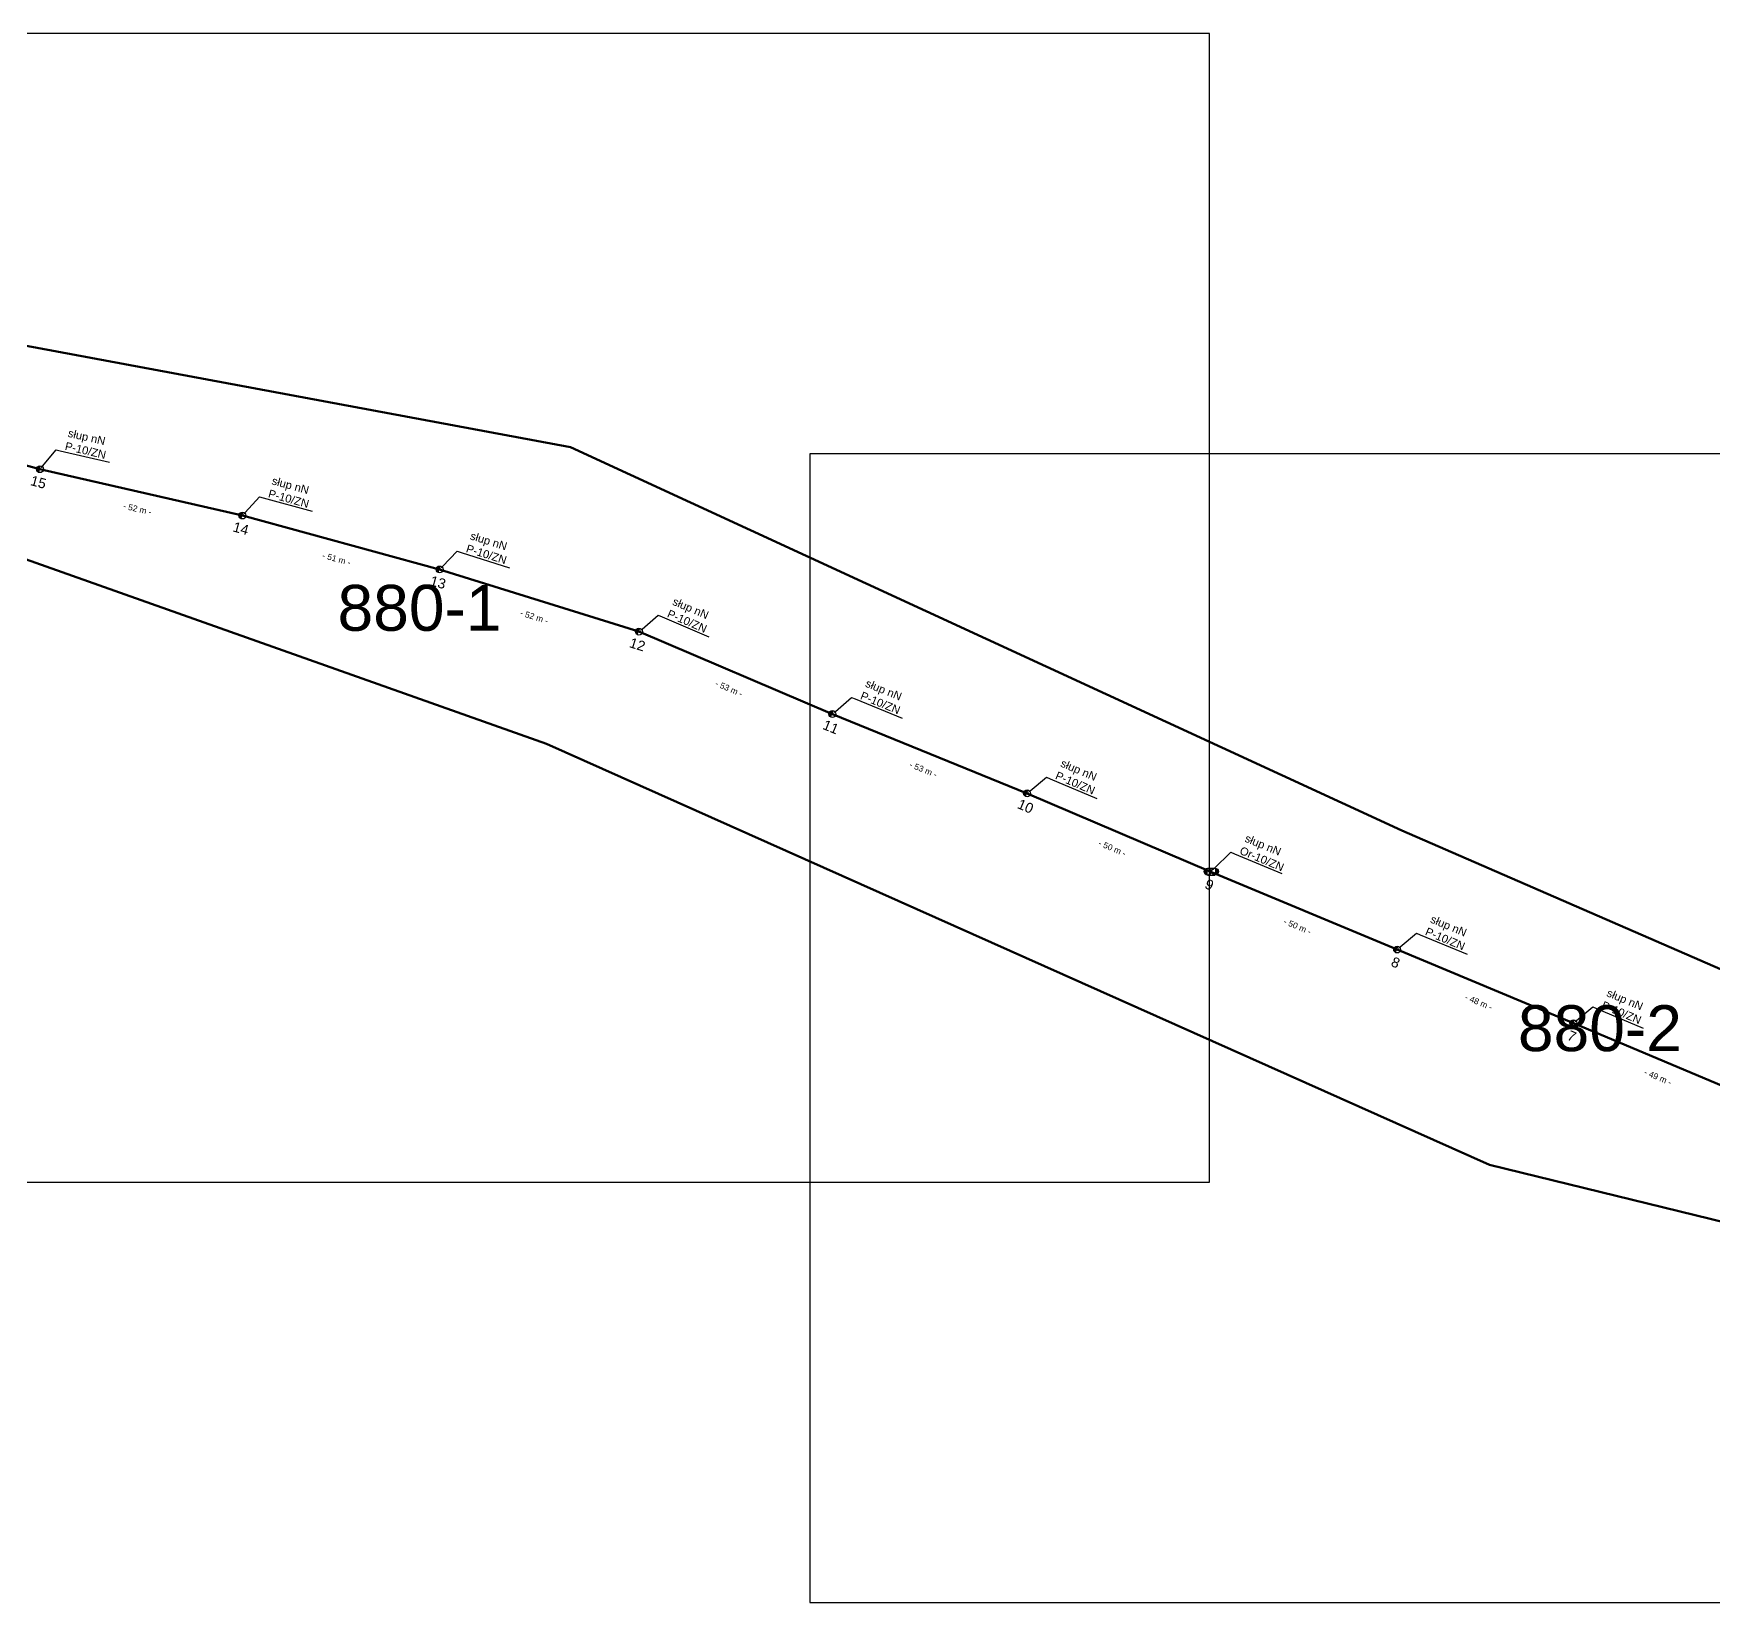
# Model space of a CAD drawing. Header units: metres. Extents: x 7532309 to 7535807, y 5784544 to 5785764.
# Drawn here: x 7532749.4 to 7533169.2, y 5785371.8 to 5785763.6 of the extents above; entities that cross this region are included whole.
import ezdxf
from ezdxf import colors
from ezdxf.entities.mleader import LeaderData, LeaderLine
from ezdxf.enums import TextEntityAlignment as Align
from ezdxf.math import Vec2, Vec3

# ---------------------------------------------------------------- set-up
doc = ezdxf.new("R2010")
doc.units = ezdxf.units.M
for name, color, linetype, lineweight in [('!tele', 30, 'Continuous', 40), ('!trafo', 6, 'Continuous', 50), ('!trafo_880', 6, 'Continuous', 50)]:
    doc.layers.add(name, color=color, linetype=linetype, lineweight=lineweight)
for name, color, linetype in [('!wymiary', 7, 'Continuous'), ('_MM opisy', 7, 'Continuous'), ('_MM slupy', 5, 'Continuous'), ('_numery_05-0880_1', 7, 'Continuous')]:
    doc.layers.add(name, color=color, linetype=linetype)
doc.layers.add('_kontrola_05-0880_1', color=210, linetype='Continuous', lineweight=50, plot=False)
doc.styles.get("Standard").update_dxf_attribs({"font": 'arial.ttf'})
doc.dimstyles.new('opis linie', dxfattribs={"dimtxt": 1.5, "dimasz": 0.18, "dimexe": 0.18, "dimexo": 0.0625, "dimgap": 2.5, "dimtad": 4, "dimdec": 0, "dimzin": 0, "dimdsep": 46, "dimtxsty": 'Standard', "dimcen": 0.09, "dimse1": 1, "dimse2": 1, "dimsd1": 1, "dimsd2": 1, "dimclrt": 256, "dimadec": 0, "dimazin": 0, "dimtfac": 1, "dimtdec": 0, "dimtofl": 0, "dimtmove": 0, "dimatfit": 3, "dimfxl": 1, "dimtfill": 1, "dimtolj": 1, "dimtzin": 0, "dimarcsym": 0})

# ---------------------------------------------------------------- blocks, each defined once
blk = doc.blocks.new('ZN')
at = {"layer": '_MM slupy', "transparency": 33554687}
h = blk.add_hatch(color=256, dxfattribs=at)
h.dxf.hatch_style = 1
h.paths.add_polyline_path([(0, -0.86), (0, 0.86, 1)])
at = {"layer": '_MM slupy'}
blk.add_circle((0, 0), 0.857, dxfattribs=at)
blk = doc.blocks.new('*D95')
at = {"layer": 'Defpoints', "color": 0}
for p in [(7532703.15, 5785667.84), (7532751.02, 5785654.84), (7532750.76, 5785653.88)]:
    blk.add_point(p, dxfattribs=at)
at = {"layer": '!wymiary', "insert": (7532725.97, 5785657.23), "char_height": 1.5, "attachment_point": 5, "rotation": 344.8052, "bg_fill": 3, "box_fill_scale": 1.1, "bg_fill_color": 9, "bg_fill_true_color": 13158600, "bg_fill_transparency": 0}
blk.add_mtext('\\A1;- 50 m -', dxfattribs=at)
blk = doc.blocks.new('*D96')
at = {"layer": 'Defpoints', "color": 0}
for p in [(7532751.02, 5785654.84), (7532801.39, 5785642.3), (7532801.61, 5785643.27)]:
    blk.add_point(p, dxfattribs=at)
at = {"layer": '!wymiary', "insert": (7532775.37, 5785644.9), "char_height": 1.5, "attachment_point": 5, "rotation": 347.1194, "bg_fill": 3, "box_fill_scale": 1.1, "bg_fill_color": 9, "bg_fill_true_color": 13158600, "bg_fill_transparency": 0}
blk.add_mtext('\\A1;- 52 m -', dxfattribs=at)
blk = doc.blocks.new('*D97')
at = {"layer": 'Defpoints', "color": 0}
for p in [(7532801.61, 5785643.27), (7532850.89, 5785629.8), (7532850.63, 5785628.84)]:
    blk.add_point(p, dxfattribs=at)
at = {"layer": '!wymiary', "insert": (7532825.13, 5785632.42), "char_height": 1.5, "attachment_point": 5, "rotation": 344.7121, "bg_fill": 3, "box_fill_scale": 1.1, "bg_fill_color": 9, "bg_fill_true_color": 13158600, "bg_fill_transparency": 0}
blk.add_mtext('\\A1;- 51 m -', dxfattribs=at)
blk = doc.blocks.new('*D98')
at = {"layer": 'Defpoints', "color": 0}
for p in [(7532850.89, 5785629.8), (7532900.42, 5785613.32), (7532900.72, 5785614.28)]:
    blk.add_point(p, dxfattribs=at)
at = {"layer": '!wymiary', "insert": (7532874.54, 5785617.97), "char_height": 1.5, "attachment_point": 5, "rotation": 342.6918, "bg_fill": 3, "box_fill_scale": 1.1, "bg_fill_color": 9, "bg_fill_true_color": 13158600, "bg_fill_transparency": 0}
blk.add_mtext('\\A1;- 52 m -', dxfattribs=at)
blk = doc.blocks.new('*D99')
at = {"layer": 'Defpoints', "color": 0}
for p in [(7532900.72, 5785614.28), (7532948.67, 5785592.76), (7532949.06, 5785593.68)]:
    blk.add_point(p, dxfattribs=at)
at = {"layer": '!wymiary', "insert": (7532923.22, 5785600.05), "char_height": 1.5, "attachment_point": 5, "rotation": 336.9259, "bg_fill": 3, "box_fill_scale": 1.1, "bg_fill_color": 9, "bg_fill_true_color": 13158600, "bg_fill_transparency": 0}
blk.add_mtext('\\A1;- 53 m -', dxfattribs=at)
blk = doc.blocks.new('*D100')
at = {"layer": 'Defpoints', "color": 0}
for p in [(7532949.06, 5785593.68), (7532997.34, 5785572.95), (7532997.72, 5785573.87)]:
    blk.add_point(p, dxfattribs=at)
at = {"layer": '!wymiary', "insert": (7532971.78, 5785579.83), "char_height": 1.5, "attachment_point": 5, "rotation": 337.8494, "bg_fill": 3, "box_fill_scale": 1.1, "bg_fill_color": 9, "bg_fill_true_color": 13158600, "bg_fill_transparency": 0}
blk.add_mtext('\\A1;- 53 m -', dxfattribs=at)
blk = doc.blocks.new('*D101')
at = {"layer": 'Defpoints', "color": 0}
for p in [(7532997.72, 5785573.87), (7533043.65, 5785554.29), (7533043.26, 5785553.37)]:
    blk.add_point(p, dxfattribs=at)
at = {"layer": '!wymiary', "insert": (7533019.01, 5785560.16), "char_height": 1.5, "attachment_point": 5, "rotation": 336.909, "bg_fill": 3, "box_fill_scale": 1.1, "bg_fill_color": 9, "bg_fill_true_color": 13158600, "bg_fill_transparency": 0}
blk.add_mtext('\\A1;- 50 m -', dxfattribs=at)
blk = doc.blocks.new('*D102')
at = {"layer": 'Defpoints', "color": 0}
for p in [(7533043.65, 5785554.29), (7533089.81, 5785533.93), (7533090.2, 5785534.85)]:
    blk.add_point(p, dxfattribs=at)
at = {"layer": '!wymiary', "insert": (7533065.28, 5785540.63), "char_height": 1.5, "attachment_point": 5, "rotation": 337.3336, "bg_fill": 3, "box_fill_scale": 1.1, "bg_fill_color": 9, "bg_fill_true_color": 13158600, "bg_fill_transparency": 0}
blk.add_mtext('\\A1;- 50 m -', dxfattribs=at)
blk = doc.blocks.new('*D103')
at = {"layer": 'Defpoints', "color": 0}
for p in [(7533090.2, 5785534.85), (7533134.25, 5785516.46), (7533133.86, 5785515.54)]:
    blk.add_point(p, dxfattribs=at)
at = {"layer": '!wymiary', "insert": (7533110.58, 5785521.72), "char_height": 1.5, "attachment_point": 5, "rotation": 337.3447, "bg_fill": 3, "box_fill_scale": 1.1, "bg_fill_color": 9, "bg_fill_true_color": 13158600, "bg_fill_transparency": 0}
blk.add_mtext('\\A1;- 48 m -', dxfattribs=at)
blk = doc.blocks.new('*D104')
at = {"layer": 'Defpoints', "color": 0}
for p in [(7533134.25, 5785516.46), (7533179.41, 5785496.41), (7533179.8, 5785497.33)]:
    blk.add_point(p, dxfattribs=at)
at = {"layer": '!wymiary', "insert": (7533155.37, 5785502.96), "char_height": 1.5, "attachment_point": 5, "rotation": 337.2107, "bg_fill": 3, "box_fill_scale": 1.1, "bg_fill_color": 9, "bg_fill_true_color": 13158600, "bg_fill_transparency": 0}
blk.add_mtext('\\A1;- 49 m -', dxfattribs=at)
blk = doc.blocks.new('R')
at = {"layer": '_MM slupy', "transparency": 33554687}
h = blk.add_hatch(color=256, dxfattribs=at)
h.dxf.hatch_style = 1
h.paths.add_polyline_path([(-0.93, -0.86), (-0.93, 0.86, 1)])
h = blk.add_hatch(color=256, dxfattribs=at)
h.dxf.hatch_style = 1
h.paths.add_polyline_path([(0.93, 0.86), (0.93, -0.86, 1)])
at = {"layer": '_MM slupy'}
for points in [[(-0.93, 0.86), (0.93, 0.86)], [(-0.93, -0.86), (0.93, -0.86)]]:
    blk.add_lwpolyline(points, dxfattribs=at)
for centre in [(-0.93, 0), (0.93, 0)]:
    blk.add_circle(centre, 0.857, dxfattribs=at)
blk = doc.blocks.new('q')
at = {"layer": '_MM slupy'}
blk.add_blockref('ZN', (0, 0), dxfattribs=at)
at = {"layer": '_MM opisy'}
ml = blk.add_multileader_mtext('Standard', dxfattribs=at)
ml.set_content('\\pxql;słup nN\\PP-10/ZN', color=256)
ml.set_leader_properties()
ml.build(insert=Vec2(0, 0))
ml.multileader.update_dxf_attribs({"has_text_frame": 1, "text_left_attachment_type": 5, "text_right_attachment_type": 5, "dogleg_length": 1, "arrow_head_size": 1})
ctx = ml.context
ctx.base_point, ctx.char_height, ctx.arrow_head_size, ctx.landing_gap_size, ctx.plane_origin = Vec3(3.86, 5.63), 2, 1, 1, Vec3(1.72, -1.42)
ctx.left_attachment, ctx.right_attachment = 5, 5
notes = []
notes.append((ctx, [(0, (1, 1, 0), (2.86, 5.63), (1, 0), 1, [(0, [(0, 0)], 0, [])])]))
ctx.mtext.insert, ctx.mtext.flow_direction = Vec3(4.86, 11.44), 5
ctx.mtext.has_bg_fill, ctx.mtext.bg_color, ctx.mtext.bg_scale_factor, ctx.mtext.bg_transparency, ctx.mtext.use_window_bg_color = 1, -1023410175, 1, 0, 1
for ctx, leaders in notes:
    for number, flags, end, landing, length, lines in leaders:
        leader = LeaderData()
        leader.index, (leader.has_last_leader_line, leader.has_dogleg_vector, leader.attachment_direction) = number, flags
        leader.last_leader_point, leader.dogleg_vector, leader.dogleg_length = Vec3(end), Vec3(landing), length
        for number, points, colour, breaks in lines:
            line = LeaderLine()
            line.index, line.vertices, line.color, line.breaks = number, Vec3.list(points), colors.encode_raw_color(colour), breaks
            leader.lines.append(line)
        ctx.leaders.append(leader)

msp = doc.modelspace()

# ---------------------------------------------------------------- linework, layer by layer
at = {"layer": '!tele'}
msp.add_lwpolyline([(7532703.15, 5785667.84), (7532751.02, 5785654.84), (7532801.61, 5785643.27), (7532850.89, 5785629.8), (7532900.72, 5785614.28), (7532949.06, 5785593.68), (7532997.72, 5785573.87), (7533043.65, 5785554.29), (7533090.2, 5785534.85), (7533134.25, 5785516.46), (7533179.8, 5785497.33), (7533222.59, 5785488.35), (7533263.24, 5785479.82), (7533281.12, 5785476.26), (7533312.03, 5785468.65), (7533322.7, 5785464.54)], dxfattribs=at)
at = {"layer": '!trafo_880'}
msp.add_lwpolyline([(7533348.88, 5785463.49), (7533576.8, 5785436.73), (7533577.78, 5785474), (7533348.74, 5785524.89), (7533285.47, 5785539.6), (7533257.64, 5785541.81), (7533251.26, 5785495.09), (7533091.38, 5785564.6), (7532883.62, 5785660.34), (7532693.41, 5785695.72), (7532684.09, 5785654.76), (7532877.57, 5785586.2), (7533113.3, 5785481.11), (7533235.85, 5785451.13), (7533287.58, 5785438.07), (7533327.72, 5785410.25), (7533348.88, 5785463.49)], dxfattribs=at)

# ---------------------------------------------------------------- next in the draw order: block references
for p, rotation in [((7532751.02, 5785654.84), 347.1194023696222), ((7532801.61, 5785643.27), 344.7121256215178), ((7532850.89, 5785629.8), 342.6917570664219), ((7532900.72, 5785614.28), 336.925870376477), ((7532949.06, 5785593.68), 337.8493561677747), ((7532997.72, 5785573.87), 336.9089830187751), ((7533090.2, 5785534.85), 337.3446806039166), ((7533134.25, 5785516.46), 337.2107298809457)]:
    msp.add_blockref('q', p, dxfattribs=dict(rotation=rotation))

# ---------------------------------------------------------------- next in the draw order: dimensions: what is measured, and where the dimension line sits
at = {"layer": '!wymiary'}
dim = msp.add_aligned_dim(p1=(7532703.15, 5785667.84), p2=(7532751.02, 5785654.84), distance=-1, dimstyle='opis linie', override={"dimpost": '- <> m -'}, dxfattribs=at)
dim.commit()
dim.dimension.update_dxf_attribs({"geometry": '*D95', "text_midpoint": (7532725.97, 5785657.23)})

# ---------------------------------------------------------------- next in the draw order: dimensions: what is measured, and where the dimension line sits
dim = msp.add_aligned_dim(p1=(7532751.02, 5785654.84), p2=(7532801.61, 5785643.27), distance=-1, dimstyle='opis linie', override={"dimpost": '- <> m -'}, dxfattribs=at)
dim.commit()
dim.dimension.update_dxf_attribs({"geometry": '*D96', "text_midpoint": (7532775.37, 5785644.9)})

# ---------------------------------------------------------------- next in the draw order: linework, layer by layer
at = {"layer": '_kontrola_05-0880_1', "color": 210}
msp.add_lwpolyline([(7532751.02, 5785654.84), (7532703.15, 5785667.84)], dxfattribs=at)

# ---------------------------------------------------------------- next in the draw order: texts
at = {"layer": '_numery_05-0880_1', "color": 7}
msp.add_text('15', height=2.5, rotation=344.8052, dxfattribs=at).set_placement((7532750.64, 5785651.61), align=Align.MIDDLE_CENTER)

# ---------------------------------------------------------------- next in the draw order: dimensions: what is measured, and where the dimension line sits
at = {"layer": '!wymiary'}
dim = msp.add_aligned_dim(p1=(7532801.61, 5785643.27), p2=(7532850.89, 5785629.8), distance=-1, dimstyle='opis linie', override={"dimpost": '- <> m -'}, dxfattribs=at)
dim.commit()
dim.dimension.update_dxf_attribs({"geometry": '*D97', "text_midpoint": (7532825.13, 5785632.42)})

# ---------------------------------------------------------------- next in the draw order: linework, layer by layer
at = {"layer": '_kontrola_05-0880_1', "color": 210}
msp.add_lwpolyline([(7532801.61, 5785643.27), (7532751.02, 5785654.84)], dxfattribs=at)

# ---------------------------------------------------------------- next in the draw order: texts
at = {"layer": '_numery_05-0880_1', "color": 7}
msp.add_text('14', height=2.5, rotation=-15.2879, dxfattribs=at).set_placement((7532801.24, 5785640.04), align=Align.MIDDLE_CENTER)

# ---------------------------------------------------------------- next in the draw order: dimensions: what is measured, and where the dimension line sits
at = {"layer": '!wymiary'}
dim = msp.add_aligned_dim(p1=(7532850.89, 5785629.8), p2=(7532900.72, 5785614.28), distance=-1, dimstyle='opis linie', override={"dimpost": '- <> m -'}, dxfattribs=at)
dim.commit()
dim.dimension.update_dxf_attribs({"geometry": '*D98', "text_midpoint": (7532874.54, 5785617.97)})

# ---------------------------------------------------------------- next in the draw order: linework, layer by layer
at = {"layer": '_kontrola_05-0880_1', "color": 210}
msp.add_lwpolyline([(7532850.89, 5785629.8), (7532801.61, 5785643.27)], dxfattribs=at)

# ---------------------------------------------------------------- next in the draw order: texts
at = {"layer": '_numery_05-0880_1', "color": 7}
msp.add_text('13', height=2.5, rotation=344.7121, dxfattribs=at).set_placement((7532850.51, 5785626.57), align=Align.MIDDLE_CENTER)
at = {"layer": 'Defpoints', "color": 4}
msp.add_text('880-1', height=11.474, dxfattribs=at).set_placement((7532845.88, 5785620.21), align=Align.MIDDLE_CENTER)

# ---------------------------------------------------------------- next in the draw order: dimensions: what is measured, and where the dimension line sits
at = {"layer": '!wymiary'}
dim = msp.add_aligned_dim(p1=(7532900.72, 5785614.28), p2=(7532949.06, 5785593.68), distance=-1, dimstyle='opis linie', override={"dimpost": '- <> m -'}, dxfattribs=at)
dim.commit()
dim.dimension.update_dxf_attribs({"geometry": '*D99', "text_midpoint": (7532923.22, 5785600.05)})

# ---------------------------------------------------------------- next in the draw order: linework, layer by layer
at = {"layer": '_kontrola_05-0880_1', "color": 210}
msp.add_lwpolyline([(7532900.72, 5785614.28), (7532850.89, 5785629.8)], dxfattribs=at)

# ---------------------------------------------------------------- next in the draw order: texts
at = {"layer": '_numery_05-0880_1', "color": 7}
msp.add_text('12', height=2.5, rotation=342.6918, dxfattribs=at).set_placement((7532900.34, 5785611.05), align=Align.MIDDLE_CENTER)

# ---------------------------------------------------------------- next in the draw order: dimensions: what is measured, and where the dimension line sits
at = {"layer": '!wymiary'}
dim = msp.add_aligned_dim(p1=(7532949.06, 5785593.68), p2=(7532997.72, 5785573.87), distance=-1, dimstyle='opis linie', override={"dimpost": '- <> m -'}, dxfattribs=at)
dim.commit()
dim.dimension.update_dxf_attribs({"geometry": '*D100', "text_midpoint": (7532971.78, 5785579.83)})

# ---------------------------------------------------------------- next in the draw order: linework, layer by layer
at = {"layer": '_kontrola_05-0880_1', "color": 210}
msp.add_lwpolyline([(7532949.06, 5785593.68), (7532900.72, 5785614.28)], dxfattribs=at)

# ---------------------------------------------------------------- next in the draw order: texts
at = {"layer": '_numery_05-0880_1', "color": 7}
msp.add_text('11', height=2.5, rotation=-22.1506, dxfattribs=at).set_placement((7532948.68, 5785590.45), align=Align.MIDDLE_CENTER)

# ---------------------------------------------------------------- next in the draw order: dimensions: what is measured, and where the dimension line sits
at = {"layer": '!wymiary'}
dim = msp.add_aligned_dim(p1=(7532997.72, 5785573.87), p2=(7533043.65, 5785554.29), distance=-1, dimstyle='opis linie', override={"dimpost": '- <> m -'}, dxfattribs=at)
dim.commit()
dim.dimension.update_dxf_attribs({"geometry": '*D101', "text_midpoint": (7533019.01, 5785560.16)})

# ---------------------------------------------------------------- next in the draw order: linework, layer by layer
at = {"layer": '_kontrola_05-0880_1', "color": 210}
msp.add_lwpolyline([(7532997.72, 5785573.87), (7532949.06, 5785593.68)], dxfattribs=at)

# ---------------------------------------------------------------- next in the draw order: texts
at = {"layer": '_numery_05-0880_1', "color": 7}
msp.add_text('10', height=2.5, rotation=-23.091, dxfattribs=at).set_placement((7532997.34, 5785570.65), align=Align.MIDDLE_CENTER)

# ---------------------------------------------------------------- next in the draw order: dimensions: what is measured, and where the dimension line sits
at = {"layer": '!wymiary'}
dim = msp.add_aligned_dim(p1=(7533043.65, 5785554.29), p2=(7533090.2, 5785534.85), distance=-1, dimstyle='opis linie', override={"dimpost": '- <> m -'}, dxfattribs=at)
dim.commit()
dim.dimension.update_dxf_attribs({"geometry": '*D102', "text_midpoint": (7533065.28, 5785540.63)})

# ---------------------------------------------------------------- next in the draw order: dimensions: what is measured, and where the dimension line sits
dim = msp.add_aligned_dim(p1=(7533090.2, 5785534.85), p2=(7533134.25, 5785516.46), distance=-1, dimstyle='opis linie', override={"dimpost": '- <> m -'}, dxfattribs=at)
dim.commit()
dim.dimension.update_dxf_attribs({"geometry": '*D103', "text_midpoint": (7533110.58, 5785521.72)})

# ---------------------------------------------------------------- next in the draw order: leaders
at = {"layer": '_MM opisy'}
ml = msp.add_multileader_mtext('Standard', dxfattribs=at)
ml.set_content('\\pxql;słup nN\\POr-10/ZN', color=256)
ml.set_leader_properties()
ml.build(insert=Vec2(0, 0))
ml.multileader.update_dxf_attribs({"has_text_frame": 1, "text_left_attachment_type": 5, "text_right_attachment_type": 5, "dogleg_length": 1, "arrow_head_size": 1})
ctx = ml.context
ctx.base_point, ctx.char_height, ctx.arrow_head_size, ctx.landing_gap_size, ctx.plane_origin, ctx.plane_x_axis, ctx.plane_y_axis = Vec3(7533049.54, 5785558.77), 2, 1, 1, Vec3(7533044.69, 5785552.32), Vec3(0.922764, -0.385366), Vec3(0.385366, 0.922764)
ctx.left_attachment, ctx.right_attachment = 5, 5
notes = []
notes.append((ctx, [(0, (1, 1, 0), (7533048.62, 5785559.16), (0.922764, -0.385366), 1, [(0, [(7533043.65, 5785554.29), (7533048.62, 5785559.16)], 0, [])])]))
ctx.mtext.insert, ctx.mtext.text_direction, ctx.mtext.flow_direction = Vec3(7533052.7, 5785563.74), Vec3(0.922764, -0.385366), 5
ctx.mtext.has_bg_fill, ctx.mtext.bg_color, ctx.mtext.bg_scale_factor, ctx.mtext.bg_transparency, ctx.mtext.use_window_bg_color = 1, -1023410175, 1, 0, 1
for ctx, leaders in notes:
    for number, flags, end, landing, length, lines in leaders:
        leader = LeaderData()
        leader.index, (leader.has_last_leader_line, leader.has_dogleg_vector, leader.attachment_direction) = number, flags
        leader.last_leader_point, leader.dogleg_vector, leader.dogleg_length = Vec3(end), Vec3(landing), length
        for number, points, colour, breaks in lines:
            line = LeaderLine()
            line.index, line.vertices, line.color, line.breaks = number, Vec3.list(points), colors.encode_raw_color(colour), breaks
            leader.lines.append(line)
        ctx.leaders.append(leader)

# ---------------------------------------------------------------- next in the draw order: linework, layer by layer
at = {"layer": '_kontrola_05-0880_1', "color": 210}
for points in [[(7533043.65, 5785554.29), (7532997.72, 5785573.87)], [(7533090.2, 5785534.85), (7533043.65, 5785554.29)]]:
    msp.add_lwpolyline(points, dxfattribs=at)
at = {"layer": 'Defpoints', "color": 4}
msp.add_lwpolyline([(7532648.45, 5785476.78), (7533043.3, 5785476.78), (7533043.3, 5785763.64), (7532648.45, 5785763.64)], close=True, dxfattribs=at)

# ---------------------------------------------------------------- next in the draw order: block references
at = {"layer": '!trafo'}
msp.add_blockref('R', (7533043.75, 5785554.32), dxfattribs=at)

# ---------------------------------------------------------------- next in the draw order: texts
at = {"layer": '_numery_05-0880_1', "color": 7}
for s, rotation, p in [('9', 336.909, (7533043.27, 5785551.06)), ('8', -22.6553, (7533089.82, 5785531.62))]:
    msp.add_text(s, height=2.5, rotation=rotation, dxfattribs=at).set_placement(p, align=Align.MIDDLE_CENTER)

# ---------------------------------------------------------------- next in the draw order: dimensions: what is measured, and where the dimension line sits
at = {"layer": '!wymiary'}
dim = msp.add_aligned_dim(p1=(7533134.25, 5785516.46), p2=(7533179.8, 5785497.33), distance=-1, dimstyle='opis linie', override={"dimpost": '- <> m -'}, dxfattribs=at)
dim.commit()
dim.dimension.update_dxf_attribs({"geometry": '*D104', "text_midpoint": (7533155.37, 5785502.96)})

# ---------------------------------------------------------------- next in the draw order: linework, layer by layer
at = {"layer": '_kontrola_05-0880_1', "color": 210}
for points in [[(7533134.25, 5785516.46), (7533090.2, 5785534.85)], [(7533179.8, 5785497.33), (7533134.25, 5785516.46)]]:
    msp.add_lwpolyline(points, dxfattribs=at)
at = {"layer": 'Defpoints', "color": 4}
msp.add_lwpolyline([(7532943.45, 5785371.78), (7533338.3, 5785371.78), (7533338.3, 5785658.64), (7532943.45, 5785658.64)], close=True, dxfattribs=at)

# ---------------------------------------------------------------- next in the draw order: texts
at = {"layer": '_numery_05-0880_1', "color": 7}
msp.add_text('7', height=2.5, rotation=337.3447, dxfattribs=at).set_placement((7533133.87, 5785513.24), align=Align.MIDDLE_CENTER)
at = {"layer": 'Defpoints', "color": 4}
msp.add_text('880-2', height=11.474, dxfattribs=at).set_placement((7533140.88, 5785515.21), align=Align.MIDDLE_CENTER)

doc.saveas('drawing.dxf')
